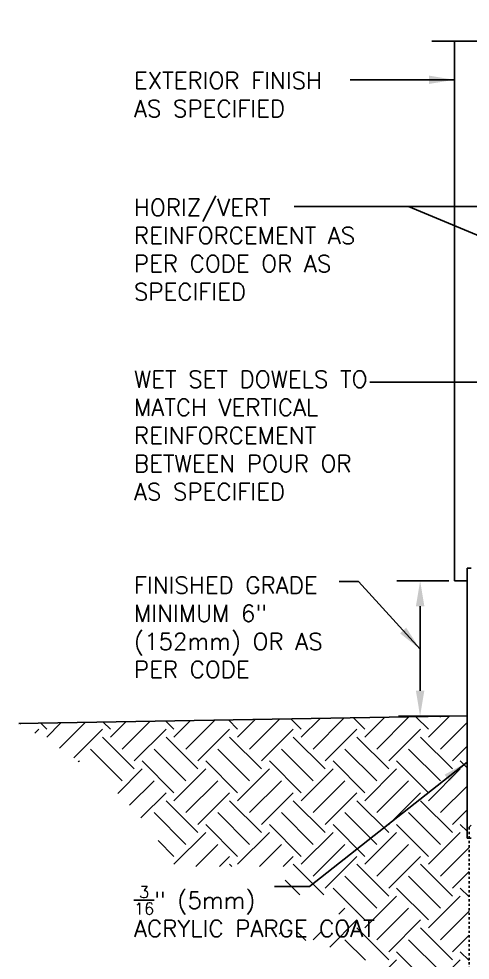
# Model space of a CAD drawing. Header units: inches. Extents: x 109 to 201.9, y 88.1 to 155.4.
# Drawn here: x 148.61 to 168.67, y 113.54 to 155.41 of the extents above; entities that cross this region are included whole.
import ezdxf

# ---------------------------------------------------------------- set-up
doc = ezdxf.new("R2010")
doc.units = ezdxf.units.IN
doc.header["$LTSCALE"] = 0.5
doc.header["$MEASUREMENT"] = 0
doc.linetypes.add('DASHED2', pattern=[0.375, 0.25, -0.125])
doc.linetypes.add('DASHEDX2', pattern=[1.5, 1, -0.5])
for name, color, linetype in [('HATCH', 12, 'Continuous'), ('LINE50', 5, 'Continuous'), ('LINE9', 9, 'Continuous'), ('TEXT', 4, 'Continuous')]:
    doc.layers.add(name, color=color, linetype=linetype)
doc.styles.add('DIM', font='romans.shx', dxfattribs={"width": 0.7})
doc.styles.add('ROMANS', font='romans.shx', dxfattribs={"height": 0.75})
doc.dimstyles.new('ext_12', dxfattribs={"dimscale": 12, "dimtxt": 0.09375, "dimasz": 0.09375, "dimexe": 0.09375, "dimexo": 0.0625, "dimgap": 0.0625, "dimtad": 1, "dimdec": 1, "dimzin": 3, "dimdsep": 46, "dimlunit": 4, "dimtxsty": 'DIM', "dimcen": 0.09, "dimdle": 0.09375, "dimclrt": 4, "dimadec": 0, "dimazin": 0, "dimtfac": 1, "dimtdec": 1, "dimtmove": 2, "dimatfit": 3, "dimfxl": 1, "dimfrac": 2, "dimtolj": 1, "dimtzin": 0, "dimarcsym": 0})

msp = doc.modelspace()

# ---------------------------------------------------------------- hatches: boundary and pattern name
at = {"layer": 'HATCH'}
h = msp.add_hatch(dxfattribs=at)
h.set_pattern_fill('EARTH', color=256, scale=8, angle=45, style=0)
h.set_pattern_definition([(45, (68.8831, 12.0872), (2e-16, 2.828427), [2, -2]), (45, (68.3528, 12.6176), (2e-16, 2.828427), [2, -2]), (45, (67.8225, 13.148), (2e-16, 2.828427), [2, -2]), (135, (67.8225, 13.5015), (-2.828427, 4e-16), [2, -2]), (135, (68.3528, 14.0318), (-2.828427, 4e-16), [2, -2]), (135, (68.8831, 14.5621), (-2.828427, 4e-16), [2, -2])])
edge = h.paths.add_edge_path()
edge.add_spline(control_points=[(159.601, 114.816), (162.62, 114.182), (165.262, 113.355), (166.8, 111.26), (167.188, 110.648)], knot_values=[15.477298, 15.477298, 15.477298, 15.477298, 21.162657, 23.307813, 23.307813, 23.307813, 23.307813], degree=3, periodic=0)
edge.add_line((167.188, 110.648), (167.969, 109.408))
edge.add_line((167.969, 109.408), (168.625, 109.408))
edge.add_line((168.625, 109.408), (168.625, 118.967))
edge.add_line((168.625, 118.967), (168.532, 118.967))
edge.add_line((168.532, 118.967), (168.532, 124.408))
edge.add_line((168.532, 124.408), (148.61, 124.06))
edge.add_spline(control_points=[(148.61, 124.06), (149.728, 123.397), (152.003, 122.049), (154.223, 119.8), (155.22, 118.234), (155.513, 117.711)], knot_values=[0, 0, 0, 0, 3.887421, 7.907558, 9.371794, 9.371794, 9.371794, 9.371794], degree=3, periodic=0)
edge.add_line((155.513, 117.711), (160.447, 117.711))
edge.add_line((160.447, 117.711), (160.447, 116.442))
edge.add_line((160.447, 116.442), (162.83, 116.442))
edge.add_line((162.83, 116.442), (162.83, 114.816))
edge.add_line((162.83, 114.816), (159.601, 114.816))

# ---------------------------------------------------------------- linework, layer by layer
at = {"layer": 'LINE50'}
msp.add_line((148.61, 124.06), (168.532, 124.408), dxfattribs=at)
at = {"layer": 'LINE9'}
for p, q in [((167.969, 154.408), (167.969, 130.408)), ((168.532, 118.967), (168.532, 130.967)), ((168.719, 130.967), (168.532, 130.967)), ((168.532, 130.408), (167.969, 130.408)), ((168.532, 118.967), (168.719, 118.967))]:
    msp.add_line(p, q, dxfattribs=at)
at = {"layer": 'LINE9', "linetype": 'DASHED2'}
msp.add_line((168.625, 119.449), (168.719, 119.542), dxfattribs=at)
at = {"layer": 'LINE9', "linetype": 'DASHEDX2', "ltscale": 0.1}
msp.add_line((168.625, 119.449), (168.625, 109.408), dxfattribs=at)
at = {"layer": 'LINE9'}
msp.add_lwpolyline([(166.969, 154.408), (174.219, 154.408), (175.219, 155.408), (175.219, 153.408), (176.219, 154.408), (183.265, 154.408)], dxfattribs=at)
at = {"layer": 'TEXT'}
for p, q in [((167.719, 130.408), (165.41, 130.408)), ((166.449, 129.283), (166.449, 125.518)), ((167.718, 124.393), (165.489, 124.393))]:
    msp.add_line(p, q, dxfattribs=at)
for points in [[(166.261, 129.283), (166.636, 129.283), (166.449, 130.408)], [(166.26, 125.518), (166.635, 125.518), (166.447, 124.393)]]:
    msp.add_solid(points, dxfattribs=at)

# ---------------------------------------------------------------- texts
at = {"layer": 'TEXT', "char_height": 0.75, "attachment_point": 4, "style": 'ROMANS'}
for s, insert, width in [('EXTERIOR FINISH\\PAS SPECIFIED', (153.728, 152.04), 11.74859), ('HORIZ/VERT REINFORCEMENT AS PER CODE OR AS SPECIFIED', (153.728, 145.144), 11.74859), ('WET SET DOWELS TO MATCH VERTICAL REINFORCEMENT BETWEEN POUR OR AS SPECIFIED', (153.728, 136.876), 11.74859), ('FINISHED GRADE MINIMUM 6" (152mm) OR AS PER CODE', (153.728, 128.34), 10.75183), ('\\A1;{\\H0.7x;\\S3/16;}" (5mm) \\PACRYLIC PARGE COAT', (153.728, 115.7), 11.74859)]:
    msp.add_mtext(s, dxfattribs=dict(at, insert=insert, width=width))

# ---------------------------------------------------------------- leaders
at = {"layer": 'TEXT'}
for points, override in [([(167.969, 152.696), (163.342, 152.696)], {"dimtad": 0}), ([(177.701, 147.058), (165.926, 147.058), (160.851, 147.058)], {"dimgap": 0.0625, "dimtad": 0}), ([(177.103, 142.413), (165.926, 147.058), (160.851, 147.058)], {"dimgap": 0.0625, "dimtad": 0}), ([(174.077, 139.252), (164.206, 139.252)], {"dimtad": 0}), ([(168.532, 122.341), (161.537, 116.808), (159.975, 116.808)], {"dimgap": 0.0625, "dimtad": 0})]:
    msp.add_leader(points, dimstyle='ext_12', override=override, dxfattribs=at)
msp.add_leader([(166.449, 127.369), (163.706, 130.378), (162.846, 130.378)], dimstyle='ext_12', dxfattribs=at)

doc.saveas('drawing.dxf')
